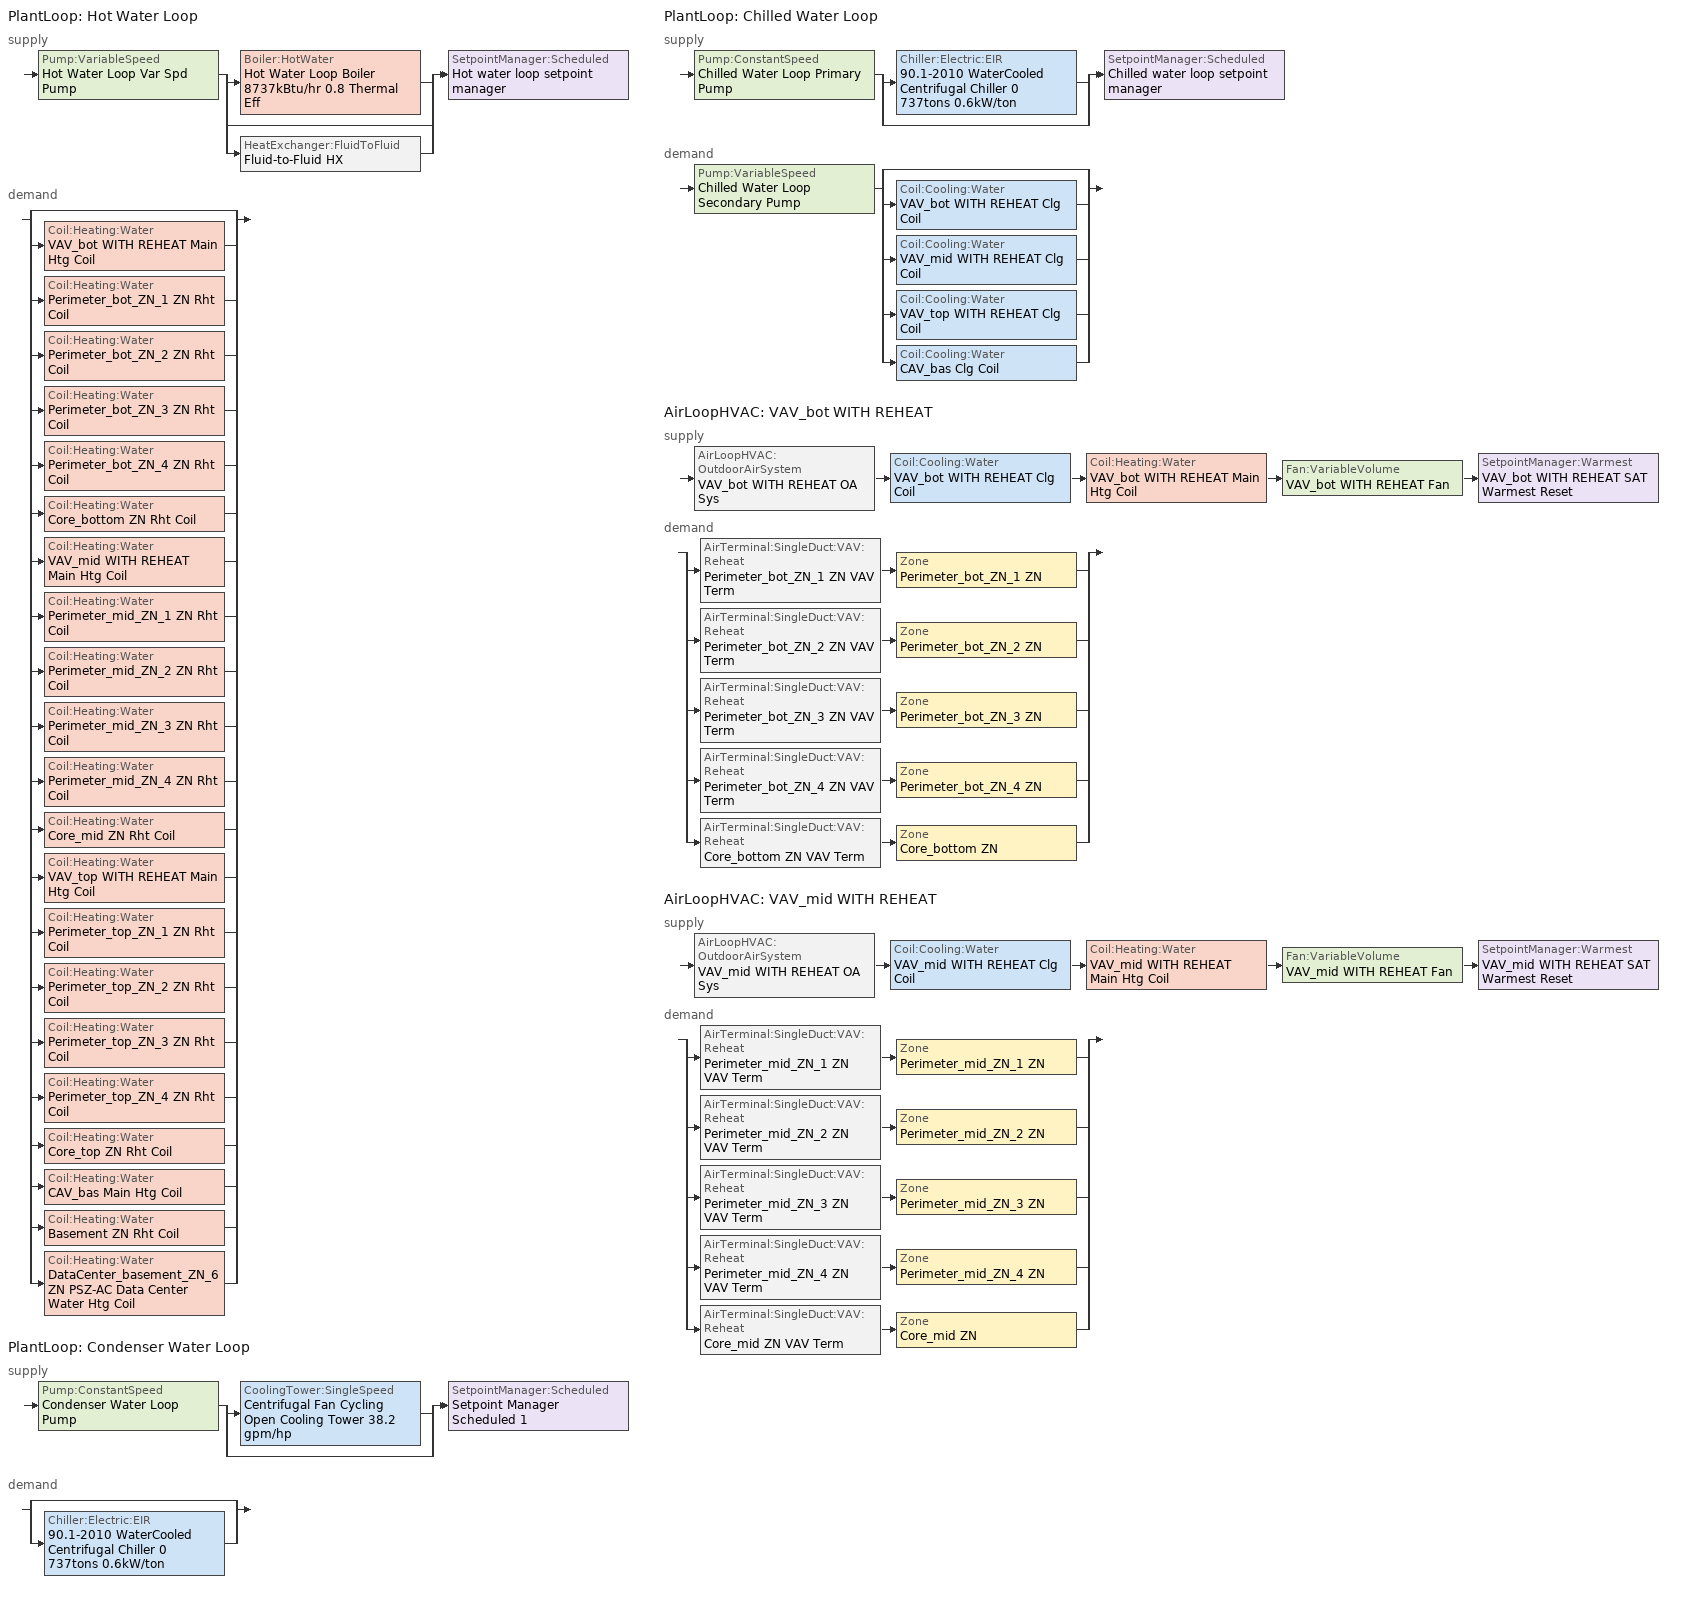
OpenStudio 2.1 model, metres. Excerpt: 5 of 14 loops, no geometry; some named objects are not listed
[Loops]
PlantLoop 'Hot Water Loop'
 supply: Pump:VariableSpeed 'Hot Water Loop Var Spd Pump' > split
  | Boiler:HotWater 'Hot Water Loop Boiler 8737kBtu/hr 0.8 Thermal Eff'
  | bypass
  | HeatExchanger:FluidToFluid 'Fluid-to-Fluid HX'
  join > SetpointManager:Scheduled 'Hot water loop setpoint manager'
 demand: split
  | bypass
  | Coil:Heating:Water 'VAV_bot WITH REHEAT Main Htg Coil'
  | Coil:Heating:Water 'Perimeter_bot_ZN_1 ZN Rht Coil'
  | Coil:Heating:Water 'Perimeter_bot_ZN_2 ZN Rht Coil'
  | Coil:Heating:Water 'Perimeter_bot_ZN_3 ZN Rht Coil'
  | Coil:Heating:Water 'Perimeter_bot_ZN_4 ZN Rht Coil'
  | Coil:Heating:Water 'Core_bottom ZN Rht Coil'
  | Coil:Heating:Water 'VAV_mid WITH REHEAT Main Htg Coil'
  | Coil:Heating:Water 'Perimeter_mid_ZN_1 ZN Rht Coil'
  | Coil:Heating:Water 'Perimeter_mid_ZN_2 ZN Rht Coil'
  | Coil:Heating:Water 'Perimeter_mid_ZN_3 ZN Rht Coil'
  | Coil:Heating:Water 'Perimeter_mid_ZN_4 ZN Rht Coil'
  | Coil:Heating:Water 'Core_mid ZN Rht Coil'
  | Coil:Heating:Water 'VAV_top WITH REHEAT Main Htg Coil'
  | Coil:Heating:Water 'Perimeter_top_ZN_1 ZN Rht Coil'
  | Coil:Heating:Water 'Perimeter_top_ZN_2 ZN Rht Coil'
  | Coil:Heating:Water 'Perimeter_top_ZN_3 ZN Rht Coil'
  | Coil:Heating:Water 'Perimeter_top_ZN_4 ZN Rht Coil'
  | Coil:Heating:Water 'Core_top ZN Rht Coil'
  | Coil:Heating:Water 'CAV_bas Main Htg Coil'
  | Coil:Heating:Water 'Basement ZN Rht Coil'
  | Coil:Heating:Water 'DataCenter_basement_ZN_6 ZN PSZ-AC Data Center Water Htg Coil'
PlantLoop 'Condenser Water Loop'
 supply: Pump:ConstantSpeed 'Condenser Water Loop Pump' > split
  | CoolingTower:SingleSpeed 'Centrifugal Fan Cycling Open Cooling Tower 38.2 gpm/hp'
  | bypass
  join > SetpointManager:Scheduled 'Setpoint Manager Scheduled 1'
 demand: split
  | bypass
  | Chiller:Electric:EIR '90.1-2010 WaterCooled  Centrifugal Chiller 0 737tons 0.6kW/ton'
PlantLoop 'Chilled Water Loop'
 supply: Pump:ConstantSpeed 'Chilled Water Loop Primary Pump' > split
  | Chiller:Electric:EIR '90.1-2010 WaterCooled  Centrifugal Chiller 0 737tons 0.6kW/ton'
  | bypass
  join > SetpointManager:Scheduled 'Chilled water loop setpoint manager'
 demand: Pump:VariableSpeed 'Chilled Water Loop Secondary Pump' > split
  | bypass
  | Coil:Cooling:Water 'VAV_bot WITH REHEAT Clg Coil'
  | Coil:Cooling:Water 'VAV_mid WITH REHEAT Clg Coil'
  | Coil:Cooling:Water 'VAV_top WITH REHEAT Clg Coil'
  | Coil:Cooling:Water 'CAV_bas Clg Coil'
AirLoopHVAC 'VAV_bot WITH REHEAT'
 supply: AirLoopHVAC:OutdoorAirSystem 'VAV_bot WITH REHEAT OA Sys' > Coil:Cooling:Water 'VAV_bot WITH REHEAT Clg Coil' > Coil:Heating:Water 'VAV_bot WITH REHEAT Main Htg Coil' > Fan:VariableVolume 'VAV_bot WITH REHEAT Fan' > SetpointManager:Warmest 'VAV_bot WITH REHEAT SAT Warmest Reset'
 demand: split
  | AirTerminal:SingleDuct:VAV:Reheat 'Perimeter_bot_ZN_1 ZN VAV Term' > Zone 'Perimeter_bot_ZN_1 ZN'
  | AirTerminal:SingleDuct:VAV:Reheat 'Perimeter_bot_ZN_2 ZN VAV Term' > Zone 'Perimeter_bot_ZN_2 ZN'
  | AirTerminal:SingleDuct:VAV:Reheat 'Perimeter_bot_ZN_3 ZN VAV Term' > Zone 'Perimeter_bot_ZN_3 ZN'
  | AirTerminal:SingleDuct:VAV:Reheat 'Perimeter_bot_ZN_4 ZN VAV Term' > Zone 'Perimeter_bot_ZN_4 ZN'
  | AirTerminal:SingleDuct:VAV:Reheat 'Core_bottom ZN VAV Term' > Zone 'Core_bottom ZN'
AirLoopHVAC 'VAV_mid WITH REHEAT'
 supply: AirLoopHVAC:OutdoorAirSystem 'VAV_mid WITH REHEAT OA Sys' > Coil:Cooling:Water 'VAV_mid WITH REHEAT Clg Coil' > Coil:Heating:Water 'VAV_mid WITH REHEAT Main Htg Coil' > Fan:VariableVolume 'VAV_mid WITH REHEAT Fan' > SetpointManager:Warmest 'VAV_mid WITH REHEAT SAT Warmest Reset'
 demand: split
  | AirTerminal:SingleDuct:VAV:Reheat 'Perimeter_mid_ZN_1 ZN VAV Term' > Zone 'Perimeter_mid_ZN_1 ZN'
  | AirTerminal:SingleDuct:VAV:Reheat 'Perimeter_mid_ZN_2 ZN VAV Term' > Zone 'Perimeter_mid_ZN_2 ZN'
  | AirTerminal:SingleDuct:VAV:Reheat 'Perimeter_mid_ZN_3 ZN VAV Term' > Zone 'Perimeter_mid_ZN_3 ZN'
  | AirTerminal:SingleDuct:VAV:Reheat 'Perimeter_mid_ZN_4 ZN VAV Term' > Zone 'Perimeter_mid_ZN_4 ZN'
  | AirTerminal:SingleDuct:VAV:Reheat 'Core_mid ZN VAV Term' > Zone 'Core_mid ZN'
[Sizing:Zone] Zone Cooling Design Supply Air Temperature Input Method=SupplyAirTemperature; Zone Cooling Design Supply Air Temperature {C}=12.8; Zone Cooling Design Supply Air Temperature Difference {deltaC}=11.11; Zone Heating Design Supply Air Temperature Input Method=SupplyAirTemperature; Zone Heating Design Supply Air Temperature {C}=40; Zone Heating Design Supply Air Temperature Difference {deltaC}=11.11; Zone Cooling Design Supply Air Humidity Ratio {kg-H2O/kg-air}=0.0085; Zone Heating Design Supply Air Humidity Ratio {kg-H2O/kg-air}=0.008; Cooling Design Air Flow Method=DesignDayWithLimit; Heating Design Air Flow Method=DesignDay; Account for Dedicated Outdoor Air System=No; Dedicated Outdoor Air System Control Strategy=NeutralSupplyAir; Dedicated Outdoor Air Low Setpoint Temperature for Design {C}=autosize; Dedicated Outdoor Air High Setpoint Temperature for Design {C}=autosize
Core_bottom ZN; Perimeter_bot_ZN_1 ZN; Perimeter_mid_ZN_2 ZN; Perimeter_mid_ZN_3 ZN; Core_mid ZN; Perimeter_bot_ZN_3 ZN; Perimeter_bot_ZN_4 ZN; Perimeter_bot_ZN_2 ZN; Perimeter_mid_ZN_4 ZN; Perimeter_mid_ZN_1 ZN
[Zone equipment]
Core_bottom ZN: Core_bottom ZN VAV Term
Perimeter_bot_ZN_1 ZN: Perimeter_bot_ZN_1 ZN VAV Term
Perimeter_mid_ZN_2 ZN: Perimeter_mid_ZN_2 ZN VAV Term
Perimeter_mid_ZN_3 ZN: Perimeter_mid_ZN_3 ZN VAV Term
Core_mid ZN: Core_mid ZN VAV Term
Perimeter_bot_ZN_3 ZN: Perimeter_bot_ZN_3 ZN VAV Term
Perimeter_bot_ZN_4 ZN: Perimeter_bot_ZN_4 ZN VAV Term
Perimeter_bot_ZN_2 ZN: Perimeter_bot_ZN_2 ZN VAV Term
Perimeter_mid_ZN_4 ZN: Perimeter_mid_ZN_4 ZN VAV Term
Perimeter_mid_ZN_1 ZN: Perimeter_mid_ZN_1 ZN VAV Term
[PlantLoop] Plant Loop Volume {m3}=Autocalculate
Name | Fluid Type | Plant Equipment Operation Heating Load | Minimum Loop Temperature {C} | Load Distribution Scheme | Maximum Loop Temperature {C} | Common Pipe Simulation
Hot Water Loop | Water | Plant Equipment Operation Heating Load 1 | 10 | SequentialLoad
Condenser Water Loop |  |  | 5 | Optimal | 80
Chilled Water Loop |  |  | 1 | Optimal | 98 | CommonPipe
[Sizing:Plant] Sizing Option=NonCoincident; Zone Timesteps in Averaging Window=1; Coincident Sizing Factor Mode=None
Name | Loop Type | Design Loop Exit Temperature {C} | Loop Design Temperature Difference {deltaC}
Hot Water Loop | Heating | 82.2222 | 11.1111
Condenser Water Loop | Condenser | 29.4444 | 5.55556
Chilled Water Loop | Cooling | 6.66667 | 5.61111
[SetpointManager:Scheduled] Control Variable=Temperature
Name | Schedule
Hot water loop setpoint manager | Hot Water Loop Temp - 180F
Setpoint Manager Scheduled 1 | Condenser Water Loop Temp - 70F
Chilled water loop setpoint manager | Chilled Water Loop Temp - 44F
[Pump:VariableSpeed] Pump Control Type=Intermittent
Name | Rated Pump Head {Pa} | Motor Efficiency | Fraction of Motor Inefficiencies to Fluid Stream | Coefficient 1 of the Part Load Performance Curve | Coefficient 2 of the Part Load Performance Curve | Coefficient 3 of the Part Load Performance Curve | Coefficient 4 of the Part Load Performance Curve
Hot Water Loop Var Spd Pump | 179344 | 0.93
Chilled Water Loop Secondary Pump | 134508 | 0.936 | 0 | 0 | 0.0205 | 0.4101 | 0.5753
[Boiler:HotWater]
Hot Water Loop Boiler 8737kBtu/hr 0.8 Thermal Eff: Fuel Type=NaturalGas; Nominal Capacity {W}=2.67985e+06; Nominal Thermal Efficiency=0.8; Efficiency Curve Temperature Evaluation Variable=LeavingBoiler; Normalized Boiler Efficiency Curve=Boiler with No Minimum Turndown 1; Design Water Outlet Temperature {C}=82.2222; Design Water Flow Rate {m3/s}=0.057413; Minimum Part Load Ratio=0; Maximum Part Load Ratio=1.2; Water Outlet Upper Temperature Limit {C}=95; Boiler Flow Mode=LeavingSetpointModulated; Parasitic Electric Load {W}=0; Sizing Factor=1
[Pump:ConstantSpeed] Rated Flow Rate {m3/s}=autosize; Rated Power Consumption {W}=autosize; Fraction of Motor Inefficiencies to Fluid Stream=0; Pump Control Type=Intermittent
Name | Rated Pump Head {Pa} | Motor Efficiency
Condenser Water Loop Pump | 148557 | 0.941
Chilled Water Loop Primary Pump | 44836 | 0.917
[CoolingTower:SingleSpeed]
Centrifugal Fan Cycling Open Cooling Tower 38.2 gpm/hp: Design Water Flow Rate {m3/s}=autosize; Design Air Flow Rate {m3/s}=autosize; Fan Power at Design Air Flow Rate {W}=38884.1; U-Factor Times Area Value at Design Air Flow Rate {W/K}=autosize; Air Flow Rate in Free Convection Regime {m3/s}=autosize; U-Factor Times Area Value at Free Convection Air Flow Rate {W/K}=autosize; Performance Input Method=UFactorTimesAreaAndDesignWaterFlowRate; Free Convection Capacity {W}=0; Basin Heater Capacity {W/K}=0; Evaporation Loss Mode=LossFactor; Evaporation Loss Factor {percent/K}=0.2; Drift Loss Percent {percent}=0.008; Blowdown Calculation Mode=ConcentrationRatio; Blowdown Concentration Ratio=3; Capacity Control=FanCycling; Number of Cells=2; Cell Control=MinimalCell; Cell Minimum  Water Flow Rate Fraction=0.33; Cell Maximum Water Flow Rate Fraction=2.5; Sizing Factor=1
[Chiller:Electric:EIR]
90.1-2010 WaterCooled  Centrifugal Chiller 0 737tons 0.6kW/ton: Reference Capacity {W}=Autosize; Reference COP {W/W}=6.17018; Reference Leaving Chilled Water Temperature {C}=6.66667; Reference Entering Condenser Fluid Temperature {C}=35; Cooling Capacity Function of Temperature Curve=WaterCooled_PositiveDisplacement_Chiller_GT150_2010_PathA_CAPFT; Electric Input to Cooling Output Ratio Function of Temperature Curve=WaterCooled_PositiveDisplacement_Chiller_GT150_2010_PathA_EIRFT; Electric Input to Cooling Output Ratio Function of Part Load Ratio Curve=ChlrWtrCentPathAAllEIRRatio_fQRatio; Minimum Part Load Ratio=0.15; Maximum Part Load Ratio=1; Optimum Part Load Ratio=1; Minimum Unloading Ratio=0.25; Condenser Type=WaterCooled; Leaving Chilled Water Lower Temperature Limit {C}=2.22222; Chiller Flow Mode=ConstantFlow; Design Heat Recovery Water Flow Rate {m3/s}=0; Sizing Factor=1; Basin Heater Capacity {W/K}=0; Basin Heater Setpoint Temperature {C}=10
[AirLoopHVAC] Availability Schedule=OfficeLarge HVACOperationSchd; Design Supply Air Flow Rate {m3/s}=AutoSize
Name | Availability Manager
VAV_bot WITH REHEAT | Availability Manager Night Cycle 1
VAV_mid WITH REHEAT | Availability Manager Night Cycle 2
[Sizing:System] Type of Load to Size On=Sensible; Minimum System Air Flow Ratio=0.3; Preheat Design Temperature {C}=7; Preheat Design Humidity Ratio {kg-H2O/kg-Air}=0.008; Precool Design Temperature {C}=12.8; Precool Design Humidity Ratio {kg-H2O/kg-Air}=0.008; Central Cooling Design Supply Air Temperature {C}=12.8; Central Heating Design Supply Air Temperature {C}=12.8; Sizing Option=Coincident; 100% Outdoor Air in Cooling=No; 100% Outdoor Air in Heating=No; Central Cooling Design Supply Air Humidity Ratio {kg-H2O/kg-Air}=0.0085; Central Heating Design Supply Air Humidity Ratio {kg-H2O/kg-Air}=0.008; Cooling Design Air Flow Method=DesignDay; Cooling Design Air Flow Rate {m3/s}=0; Heating Design Air Flow Method=DesignDay; Heating Design Air Flow Rate {m3/s}=0; System Outdoor Air Method=ZoneSum; Zone Maximum Outdoor Air Fraction=1; Cooling Supply Air Flow Rate Per Floor Area {m3/s-m2}=0.00996765; Cooling Fraction of Autosized Cooling Supply Air Flow Rate=1; Cooling Supply Air Flow Rate Per Unit Cooling Capacity {m3/s-W}=3.94755e-05; Heating Supply Air Flow Rate Per Floor Area {m3/s-m2}=0.00996765; Heating Fraction of Autosized Heating Supply Air Flow Rate=1; Heating Fraction of Autosized Cooling Supply Air Flow Rate=1; Heating Supply Air Flow Rate Per Unit Heating Capacity {m3/s-W}=3.15882e-05; Cooling Design Capacity Method=CoolingDesignCapacity; Cooling Design Capacity {W}=autosize; Cooling Design Capacity Per Floor Area {W/m2}=234.7; Fraction of Autosized Cooling Design Capacity=1; Heating Design Capacity Method=HeatingDesignCapacity; Heating Design Capacity {W}=autosize; Heating Design Capacity Per Floor Area {W/m2}=157; Fraction of Autosized Heating Design Capacity=1; Central Cooling Capacity Control Method=OnOff
Name | Design Outdoor Air Flow Rate {m3/s}
VAV_bot WITH REHEAT | 2.53819
VAV_mid WITH REHEAT | 1.65452
[Fan:VariableVolume] Availability Schedule=Always On Discrete; Pressure Rise {Pa}=1389.92; Maximum Flow Rate {m3/s}=Autosize; Fan Power Minimum Flow Rate Input Method=Fraction; Fan Power Minimum Flow Fraction=0.2; Fan Power Minimum Air Flow Rate {m3/s}=0; Motor In Airstream Fraction=1; Fan Power Coefficient 1=0.0013; Fan Power Coefficient 2=0.147; Fan Power Coefficient 3=0.9506; Fan Power Coefficient 4=-0.0998; Fan Power Coefficient 5=0
Name | Fan Efficiency | Motor Efficiency
VAV_bot WITH REHEAT Fan | 0.61165 | 0.941
VAV_mid WITH REHEAT Fan | 0.6253 | 0.962
[Coil:Heating:Water] Availability Schedule=Always On Discrete
Name | Rated Inlet Water Temperature {C} | Rated Inlet Air Temperature {C} | Rated Outlet Water Temperature {C} | Rated Outlet Air Temperature {C}
VAV_bot WITH REHEAT Main Htg Coil; VAV_mid WITH REHEAT Main Htg Coil; VAV_top WITH REHEAT Main Htg Coil | 82.2222 | 7 | 71.1111 | 12.8
Perimeter_bot_ZN_1 ZN Rht Coil; Perimeter_bot_ZN_2 ZN Rht Coil; Perimeter_bot_ZN_3 ZN Rht Coil; Perimeter_bot_ZN_4 ZN Rht Coil; Core_bottom ZN Rht Coil; Perimeter_mid_ZN_1 ZN Rht Coil; Perimeter_mid_ZN_2 ZN Rht Coil; Perimeter_mid_ZN_3 ZN Rht Coil; Perimeter_mid_ZN_4 ZN Rht Coil; Core_mid ZN Rht Coil; Perimeter_top_ZN_1 ZN Rht Coil; Perimeter_top_ZN_2 ZN Rht Coil; Perimeter_top_ZN_3 ZN Rht Coil; Perimeter_top_ZN_4 ZN Rht Coil; Core_top ZN Rht Coil | 82.2222 | 12.8 | 71.1111 | 40
CAV_bas Main Htg Coil | 67 | 7 | 55.8889 | 16.7
Basement ZN Rht Coil | 67 | 16.7 | 55.8889 | 50
DataCenter_basement_ZN_6 ZN PSZ-AC Data Center Water Htg Coil | 82.2222 | 7 | 71.1111 | 12.7778
[Controller:WaterCoil] Minimum Actuated Flow {m3/s}=0
Name | Water Coil | Action | Controller Convergence Tolerance {deltaC}
VAV_bot WITH REHEAT Main Htg Coil Controller | VAV_bot WITH REHEAT Main Htg Coil | Normal | 0.0001
VAV_bot WITH REHEAT Clg Coil Controller | VAV_bot WITH REHEAT Clg Coil | Reverse
Controller Water Coil 1 | Perimeter_bot_ZN_1 ZN Rht Coil | Normal | 0.0001
Controller Water Coil 2 | Perimeter_bot_ZN_2 ZN Rht Coil | Normal | 0.0001
Controller Water Coil 3 | Perimeter_bot_ZN_3 ZN Rht Coil | Normal | 0.0001
Controller Water Coil 4 | Perimeter_bot_ZN_4 ZN Rht Coil | Normal | 0.0001
Controller Water Coil 5 | Core_bottom ZN Rht Coil | Normal | 0.0001
VAV_mid WITH REHEAT Main Htg Coil Controller | VAV_mid WITH REHEAT Main Htg Coil | Normal | 0.0001
VAV_mid WITH REHEAT Clg Coil Controller | VAV_mid WITH REHEAT Clg Coil | Reverse
Controller Water Coil 6 | Perimeter_mid_ZN_1 ZN Rht Coil | Normal | 0.0001
Controller Water Coil 7 | Perimeter_mid_ZN_2 ZN Rht Coil | Normal | 0.0001
Controller Water Coil 8 | Perimeter_mid_ZN_3 ZN Rht Coil | Normal | 0.0001
Controller Water Coil 9 | Perimeter_mid_ZN_4 ZN Rht Coil | Normal | 0.0001
Controller Water Coil 10 | Core_mid ZN Rht Coil | Normal | 0.0001
VAV_top WITH REHEAT Main Htg Coil Controller | VAV_top WITH REHEAT Main Htg Coil | Normal | 0.0001
VAV_top WITH REHEAT Clg Coil Controller | VAV_top WITH REHEAT Clg Coil | Reverse
Controller Water Coil 11 | Perimeter_top_ZN_1 ZN Rht Coil | Normal | 0.0001
Controller Water Coil 12 | Perimeter_top_ZN_2 ZN Rht Coil | Normal | 0.0001
Controller Water Coil 13 | Perimeter_top_ZN_3 ZN Rht Coil | Normal | 0.0001
Controller Water Coil 14 | Perimeter_top_ZN_4 ZN Rht Coil | Normal | 0.0001
Controller Water Coil 15 | Core_top ZN Rht Coil | Normal | 0.0001
CAV_bas Main Htg Coil Controller | CAV_bas Main Htg Coil | Normal | 0.0001
Controller Water Coil 16 | CAV_bas Clg Coil | Reverse
Controller Water Coil 17 | Basement ZN Rht Coil | Normal | 0.0001
Controller Water Coil 18 | DataCenter_basement_ZN_6 ZN PSZ-AC Data Center Water Htg Coil | Normal | 0.0001
[Coil:Cooling:Water] Availability Schedule=Always On Discrete; Heat Exchanger Configuration=CrossFlow
VAV_bot WITH REHEAT Clg Coil; VAV_mid WITH REHEAT Clg Coil; VAV_top WITH REHEAT Clg Coil; CAV_bas Clg Coil
[Controller:OutdoorAir] Minimum Outdoor Air Flow Rate {m3/s}=Autosize; Maximum Outdoor Air Flow Rate {m3/s}=Autosize; Economizer Control Action Type=ModulateFlow; Lockout Type=NoLockout; Minimum Limit Type=FixedMinimum; Minimum Outdoor Air Schedule=OfficeLarge HVACOperationSchd; High Humidity Control=No; Heat Recovery Bypass Control Type=BypassWhenOAFlowGreaterThanMinimum
Name | Economizer Control Type | Controller Mechanical Ventilation
VAV_bot WITH REHEAT OA Controller | NoEconomizer | VAV_bot WITH REHEAT Vent Controller
VAV_mid WITH REHEAT OA Controller | DifferentialEnthalpy | VAV_mid WITH REHEAT Vent Controller
[Controller:MechanicalVentilation] Availability Schedule=Always On Discrete
Name | System Outdoor Air Method
VAV_bot WITH REHEAT Vent Controller | VentilationRateProcedure
VAV_mid WITH REHEAT Vent Controller | ZoneSum
[AirLoopHVAC:OutdoorAirSystem]
Name | Controller
VAV_bot WITH REHEAT OA Sys | VAV_bot WITH REHEAT OA Controller
VAV_mid WITH REHEAT OA Sys | VAV_mid WITH REHEAT OA Controller
[AvailabilityManager:NightCycle] Control Type=CycleOnAny; Thermostat Tolerance {deltaC}=1; Cycling Run Time {s}=3600
Availability Manager Night Cycle 1; Availability Manager Night Cycle 2
[AirTerminal:SingleDuct:VAV:Reheat] Availability Schedule=Always On Discrete; Maximum Air Flow Rate {m3/s}=AutoSize; Zone Minimum Air Flow Input Method=Constant; Fixed Minimum Air Flow Rate {m3/s}=0; Maximum Hot Water or Steam Flow Rate {m3/s}=AutoSize; Minimum Hot Water or Steam Flow Rate {m3/s}=0; Convergence Tolerance=0.001; Damper Heating Action=ReverseWithLimits; Maximum Flow per Zone Floor Area During Reheat {m3/s-m2}=0; Maximum Flow Fraction During Reheat=0.5; Maximum Reheat Air Temperature {C}=40; Control For Outdoor Air=No
Name | Constant Minimum Air Flow Fraction | Reheat Coil
Perimeter_bot_ZN_1 ZN VAV Term | 0.2 | Perimeter_bot_ZN_1 ZN Rht Coil
Perimeter_bot_ZN_2 ZN VAV Term | 0.2 | Perimeter_bot_ZN_2 ZN Rht Coil
Perimeter_bot_ZN_3 ZN VAV Term | 0.214506 | Perimeter_bot_ZN_3 ZN Rht Coil
Perimeter_bot_ZN_4 ZN VAV Term | 0.2 | Perimeter_bot_ZN_4 ZN Rht Coil
Core_bottom ZN VAV Term | 0.303347 | Core_bottom ZN Rht Coil
Perimeter_mid_ZN_1 ZN VAV Term | 0.2 | Perimeter_mid_ZN_1 ZN Rht Coil
Perimeter_mid_ZN_2 ZN VAV Term | 0.2 | Perimeter_mid_ZN_2 ZN Rht Coil
Perimeter_mid_ZN_3 ZN VAV Term | 0.2 | Perimeter_mid_ZN_3 ZN Rht Coil
Perimeter_mid_ZN_4 ZN VAV Term | 0.2 | Perimeter_mid_ZN_4 ZN Rht Coil
Core_mid ZN VAV Term | 0.2 | Core_mid ZN Rht Coil
[SetpointManager:Warmest] Control Variable=Temperature; Minimum Setpoint Temperature {C}=12.8; Maximum Setpoint Temperature {C}=15.5778; Strategy=MaximumTemperature
VAV_bot WITH REHEAT SAT Warmest Reset; VAV_mid WITH REHEAT SAT Warmest Reset
[Generator:FuelCell]
Generator Fuel Cell 1: Power Module=Generator Fuel Cell Power Module 1; Air Supply=Generator Fuel Cell Air Supply 1; Fuel Supply=NATURALGAS; Water Supply=Generator Fuel Cell Water Supply 1; Auxiliary Heater=Generator Fuel Cell Auxiliary Heater 1; Heat Exchanger=Generator Fuel Cell Exhaust Gas To Water Heat Exchanger 1; Electrical Storage=Generator Fuel Cell Electrical Storage 1; Inverter=Generator Fuel Cell Inverter 1
[Generator:FuelCell:PowerModule]
Generator Fuel Cell Power Module 1: Efficiency Curve Mode=Normalized; Efficiency Curve=FCT Power Curve; Nominal Efficiency=1; Nominal Electrical Power {W}=400000; Number of Stops at Start of Simulation=0; Cycling Performance Degradation Coefficient=0; Number of Run Hours at Beginning of Simulation {hr}=1000; Accumulated Run Time Degradation Coefficient=0; Run Time Degradation Initiation Time Threshold {hr}=100000; Power Up Transient Limit {W/s}=1.4; Power Down Transient Limit {W/s}=0.2; Start Up Time {s}=0; Start Up Fuel {kmol}=0.2; Start Up Electricity Consumption {J}=0; Start Up Electricity Produced {J}=0; Shut Down Time {s}=0; Shut Down Fuel {kmol}=0.2; Shut Down Electricity Consumption {J}=0; Ancillary Electricity Constant Term=0; Ancillary Electricity Linear Term=0; Skin Loss Calculation Mode=ConstantRate; Zone=Basement ZN; Skin Loss Radiative Fraction=0.6392; Constant Skin Loss Rate {W}=729; Skin Loss U-Factor Times Area Term {W/K}=0; Dilution Air Flow Rate {kmol/s}=0.006156; Stack Heat loss to Dilution Air {W}=2307; Minimum Operating Point {W}=0; Maximum Operating Point {W}=500000
[Generator:FuelCell:AirSupply]
Generator Fuel Cell Air Supply 1: Blower Power Curve=Air Rate Function of Electric Power Curve; Blower Heat Loss Factor=1; Air Supply Rate Calculation Mode=QuadraticFunctionofElectricPower; Stoichiometric Ratio=0; Air Rate Function of Electric Power Curve=FCT Excess Air Ratio Curve; Air Rate Air Temperature Coefficient=0.00283507; Air Intake Heat Recovery Mode=NoRecovery; Air Supply Constituent Mode=UserDefinedConstituents; Number of UserDefined Constituents=5; Constituent Name 1=Nitrogen; Molar Fraction 1=0.7728; Constituent Name 2=Oxygen; Molar Fraction 2=0.2073; Constituent Name 3=Water; Molar Fraction 3=0.0104; Constituent Name 4=Argon; Molar Fraction 4=0.0092; Constituent Name 5=CarbonDioxide; Molar Fraction 5=0.0003
[Generator:FuelSupply]
NATURALGAS: Fuel Temperature Modeling Mode=TemperatureFromAirNode; Compressor Power Multiplier Function of Fuel Rate Curve=Compressor Power Multiplier Function of Fuel Rate Curve; Compressor Heat Loss Factor=1; Fuel Type=GaseousConstituents; Liquid Generic Fuel Lower Heating Value {kJ/kg}=0; Liquid Generic Fuel Higher Heating Value {kJ/kg}=0; Liquid Generic Fuel Molecular Weight {g/mol}=0; Liquid Generic Fuel CO2 Emission Factor=0; Number of Constituents in Gaseous Constituent Fuel Supply=8; Constituent Name 1=METHANE; Constituent Molar Fraction 1=0.949; Constituent Name 2=CarbonDioxide; Constituent Molar Fraction 2=0.007; Constituent Name 3=NITROGEN; Constituent Molar Fraction 3=0.016; Constituent Name 4=ETHANE; Constituent Molar Fraction 4=0.025; Constituent Name 5=PROPANE; Constituent Molar Fraction 5=0.002; Constituent Name 6=BUTANE; Constituent Molar Fraction 6=0.0006; Constituent Name 7=PENTANE; Constituent Molar Fraction 7=0.0002; Constituent Name 8=OXYGEN; Constituent Molar Fraction 8=0.0002
[Generator:FuelCell:WaterSupply]
Generator Fuel Cell Water Supply 1: Reformer Water Flow Rate Function of Fuel Rate Curve=Reformer Water Flow Rate Function of Fuel Rate Curve; Reformer Water Pump Power Function of Fuel Rate Curve=Reformer Water Pump Power Function of Fuel Rate Curve; Pump Heat Loss Factor=0; Water Temperature Modeling Mode=TemperatureFromAirNode; Water Temperature Schedule=Water Temperature
[Generator:FuelCell:AuxiliaryHeater]
Generator Fuel Cell Auxiliary Heater 1: Excess Air Ratio=0; Ancillary Power Constant Term=0; Ancillary Power Linear Term=0; Skin Loss U-Factor Times Area Value {W/K}=0.5; Skin Loss Destination=SurroundingZone; Zone Name to Receive Skin Losses=Basement ZN; Heating Capacity Units=Watts; Maximum Heating Capacity in Watts {W}=0; Minimum Heating Capacity in Watts {W}=0
[Generator:FuelCell:ElectricalStorage]
Generator Fuel Cell Electrical Storage 1: Choice of Model=SimpleEfficiencyWithConstraints; Nominal Charging Energetic Efficiency=1; Nominal Discharging Energetic Efficiency=1; Simple Maximum Capacity {J}=0; Simple Maximum Power Draw {W}=0; Simple Maximum Power Store {W}=0; Initial Charge State {J}=0
[Generator:FuelCell:Inverter]
Generator Fuel Cell Inverter 1: Inverter Efficiency Calculation Mode=Constant; Inverter Efficiency=1; Efficiency Function of DC Power Curve=FCT Inverter Quadratic
[EnergyManagementSystem:Actuator]
FuelCell_Actuator: Actuated Component=Generator Fuel Cell 1; Actuated Component Type=On-Site Generator Control; Actuated Component Control Type=Requested Power
[HeatExchanger:FluidToFluid]
Fluid-to-Fluid HX: Loop Demand Side Design Flow Rate {m3/s}=0.057413; Loop Supply Side Design Flow Rate {m3/s}=0.057413; Heat Exchange Model Type=Ideal; Heat Exchanger U-Factor Times Area Value {W/K}=autosize; Control Type=HeatingSetpointModulated; Minimum Temperature Difference to Activate Heat Exchanger {deltaC}=0.01; Heat Transfer Metering End Use Type=HeatRecoveryForHeating; Component Override Cooling Control Temperature Mode=Loop; Sizing Factor=1; Operation Minimum Temperature Limit {C}=5.68434e-14; Operation Maximum Temperature Limit {C}=400
[PlantEquipmentOperation:HeatingLoad]
Plant Equipment Operation Heating Load 1: Load Range Lower Limit 1 {W}=0; Load Range Upper Limit 1 {W}=1000000; Load Range Lower Limit 2 {W}=1000000; Load Range Upper Limit 2 {W}=1000000000
[Schedule:Ruleset]
Name | Default Day Schedule | Summer Design Day Schedule | Winter Design Day Schedule
Hot Water Loop Temp - 180F | Hot Water Loop Temp - 180F Default
Condenser Water Loop Temp - 70F | Condenser Water Loop Temp - 70F Default
Chilled Water Loop Temp - 44F | Chilled Water Loop Temp - 44F Default
OfficeLarge HVACOperationSchd | OfficeLarge HVACOperationSchd Default | OfficeLarge HVACOperationSchd Summer Design Day | OfficeLarge HVACOperationSchd Winter Design Day
[Schedule:Day]
Hot Water Loop Temp - 180F Default: 24, 0, 82.2222
Condenser Water Loop Temp - 70F Default: 24, 0, 21.1111
Chilled Water Loop Temp - 44F Default: 24, 0, 6.66667
OfficeLarge HVACOperationSchd Default: 24, 0, 0
OfficeLarge HVACOperationSchd Summer Design Day; OfficeLarge HVACOperationSchd SmrDsn|Wkdy Day: 6, 0, 0, 22, 0, 1, 24, 0, 0
OfficeLarge HVACOperationSchd Winter Design Day; OfficeLarge HVACOperationSchd WntrDsn|Sat Day: 6, 0, 0, 18, 0, 1, 24, 0, 0
[Schedule:Rule] Schedule Ruleset=OfficeLarge HVACOperationSchd; Date Specification Type=DateRange; Start Month=1; Start Day=1; End Month=12; End Day=31
Name | Rule Order | Day Schedule | Apply Monday | Apply Tuesday | Apply Wednesday | Apply Thursday | Apply Friday | Apply Saturday
Schedule Rule 13 | 1 | OfficeLarge HVACOperationSchd SmrDsn|Wkdy Day | Yes | Yes | Yes | Yes | Yes
Schedule Rule 14 | 0 | OfficeLarge HVACOperationSchd WntrDsn|Sat Day |  |  |  |  |  | Yes
[Schedule:Constant]
Name | Value
Always On Discrete | 1
Water Temperature | 20
[Curve:Biquadratic] Minimum Value of x=5; Maximum Value of x=10; Minimum Value of y=17.78; Maximum Value of y=46.11
Name | Coefficient1 Constant | Coefficient2 x | Coefficient3 x**2 | Coefficient4 y | Coefficient5 y**2 | Coefficient6 x*y
WaterCooled_PositiveDisplacement_Chiller_GT150_2010_PathA_CAPFT | 0.906115 | 0.0292277 | -0.0003647 | -0.0009709 | -9.05e-05 | 0.0002527
WaterCooled_PositiveDisplacement_Chiller_GT150_2010_PathA_EIRFT | 0.377312 | -0.0229032 | 0.0016504 | 0.0118156 | 0.0004345 | -0.0010132
[Curve:Quadratic]
Name | Coefficient1 Constant | Coefficient2 x | Coefficient3 x**2 | Minimum Value of x | Maximum Value of x | Minimum Curve Output
ChlrWtrCentPathAAllEIRRatio_fQRatio | 0.222149 | 0.503156 | 0.256905 | 0.1 | 1 | 0.28
FCT Power Curve | 0.642388 | -0.0001619 | 2.26007e-08 | 0 | 10000
FCT Excess Air Ratio Curve | 0.00150976 | -7.76656e-07 | 1.30317e-10 | 0 | 1e+06
Reformer Water Flow Rate Function of Fuel Rate Curve | 0 | 0 | 0 | -10000000000 | 10000000000
FCT Inverter Quadratic | 0.560717 | 0.000124019 | -2.01648e-19 | -1.0E+10 | 1.0E+10
[Curve:Cubic]
Name | Coefficient1 Constant | Coefficient2 x | Coefficient3 x**2 | Coefficient4 x**3 | Minimum Value of x | Maximum Value of x
Boiler with No Minimum Turndown 1 | 0.7463 | 1.3196 | -2.2154 | 1.1674 | 0 | 1.3
Air Rate Function of Electric Power Curve | 0 | 0 | 0 | 0 | 0 | 10000000000
Compressor Power Multiplier Function of Fuel Rate Curve; Reformer Water Pump Power Function of Fuel Rate Curve | 0 | 0 | 0 | 0 | -10000000000 | 10000000000
